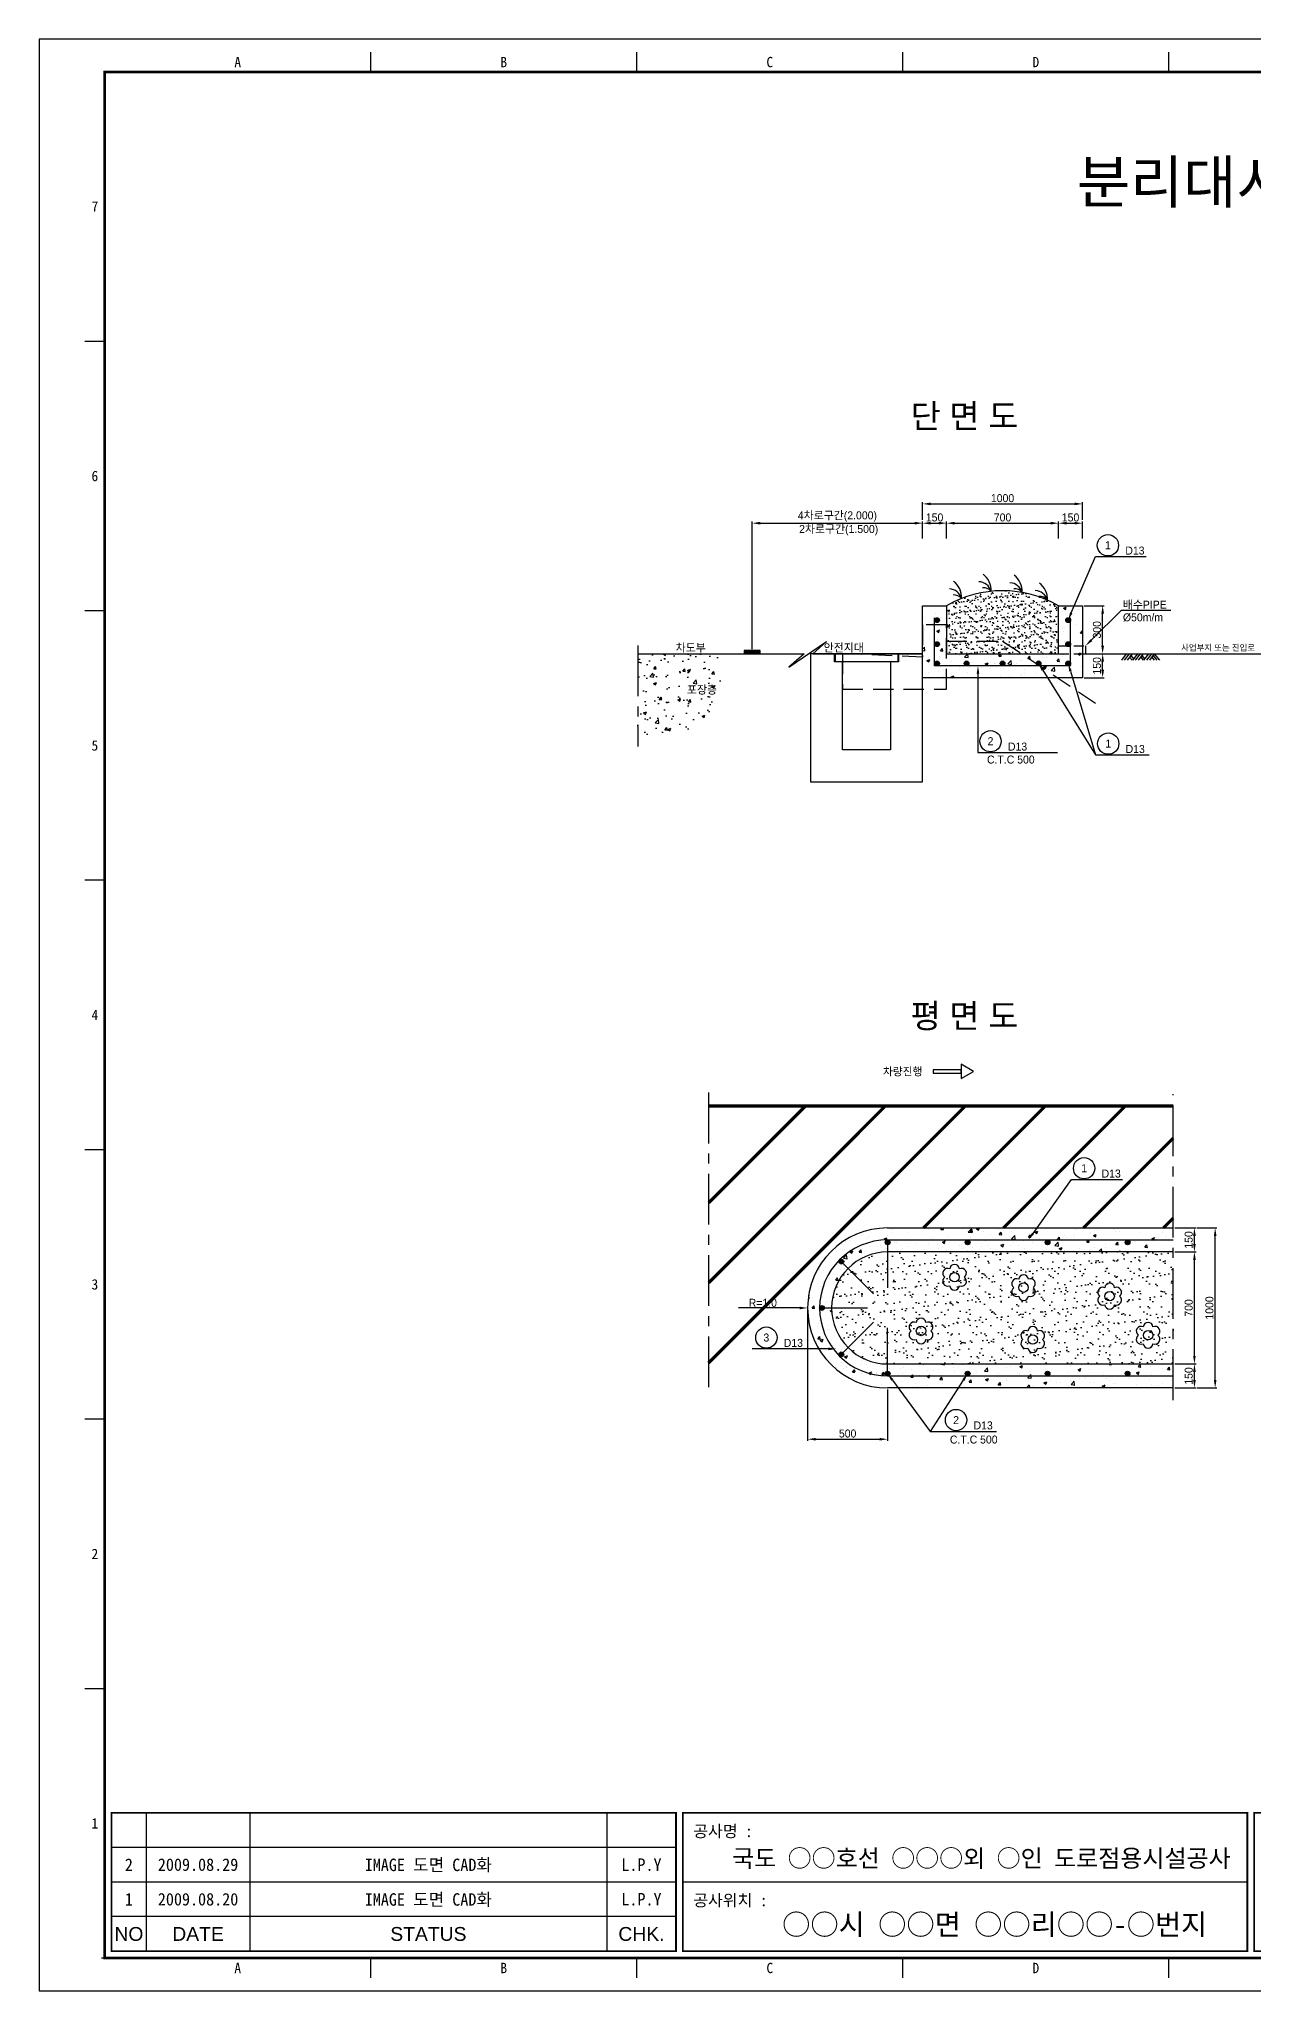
# Model space of a CAD drawing. Header units: millimetres. Extents: x 1016 to 1878, y -26 to 583.
# Drawn here: x 1016 to 1396, y -26 to 583 of the extents above; entities that cross this region are included whole.
import ezdxf
from ezdxf.enums import TextEntityAlignment as Align

# ---------------------------------------------------------------- set-up
doc = ezdxf.new("R2010")
doc.units = ezdxf.units.MM
doc.linetypes.add('CENTER', pattern=[50.8, 31.75, -6.35, 6.35, -6.35])
doc.linetypes.add('HIDDEN', pattern=[9.525, 6.35, -3.175])
for name, color, linetype in [('8', 8, 'Continuous'), ('CM-LANE-0030', 30, 'Continuous'), ('CZ-DIMT-0002', 7, 'Continuous'), ('CZ-EXST-0002', 1, 'Continuous'), ('CZ-LIN2-0003', 3, 'Continuous'), ('CZ-LINE-0001', 7, 'Continuous'), ('CZ-MACL-0006', 6, 'Continuous'), ('CZ-TEXT-BOX0', 7, 'Continuous'), ('TITLE', 7, 'Continuous')]:
    doc.layers.add(name, color=color, linetype=linetype)
doc.styles.add('견고딕', font='arial.ttf')
doc.styles.add('돋움', font='')
doc.styles.add('돋음체', font='')
doc.styles.get('돋움').set_extended_font_data('Dotum')
doc.styles.get('돋음체').set_extended_font_data('DotumChe')

msp = doc.modelspace()

# ---------------------------------------------------------------- hatches: boundary and pattern name
at = {"layer": '8'}
h = msp.add_hatch(dxfattribs=at)
h.set_pattern_fill('AR-SAND', color=256, scale=0.05, style=0)
h.set_pattern_definition([(37.5, (1172.6456, 186.3687), (-0.080002, 2.447066), [0, -1.9304, 0, -2.159, 0, -2.06375]), (7.5, (1172.6456, 186.3687), (2.247616, 3.584126), [0, -1.0414, 0, -1.7399, 0, -0.66675]), (327.5, (1171.0835, 186.3687), (3.954962, 0.007186), [0, -0.635, 0, -2.286, 0, -2.9845]), (317.5, (1171.0835, 186.3687), (3.817782, 1.114647), [0, -0.3175, 0, -1.4986, 0, -1.7145])])
h.paths.add_polyline_path([(1334.79, 391.34), (1334.79, 406.34, 0.268329), (1299.79, 406.34), (1299.79, 391.34)])
h = msp.add_hatch(dxfattribs=at)
h.set_pattern_fill('AR-CONC', color=256, scale=0.05, style=0)
h.set_pattern_definition([(50, (1108.5915, 197.999), (9.10923, -0.79695), [0.9525, -10.4775]), (355, (1108.592, 197.999), (-1.76214, 9.55283), [0.762, -8.382]), (100.451, (1109.351, 197.9325), (7.34713, 8.75583), [0.8095, -8.9045]), (46.184, (1108.592, 200.539), (13.55395, -2.1021), [1.42875, -15.71625]), (96.6356, (1109.721, 200.364), (11.8702, 12.3713), [1.21425, -13.35675]), (351.184, (1108.592, 200.539), (11.8702, 12.37126), [1.143, -12.573]), (21, (1109.8615, 199.904), (7.58074, -5.11328), [0.9525, -10.4775]), (326, (1109.862, 199.904), (3.0901, 9.2094), [0.762, -8.382]), (71.4514, (1110.493, 199.478), (10.67082, 4.09614), [0.8095, -8.9045]), (37.5, (1108.5915, 197.999), (0.15443, 4.22775), [0, -8.2804, 0, -8.509, 0, -8.41375]), (7.5, (1108.5915, 197.999), (3.34098, 5.00903), [0, -4.8514, 0, -8.0899, 0, -3.20675]), (327.5, (1105.7594, 197.999), (6.77953, -0.286437), [0, -3.175, 0, -9.906, 0, -13.1445]), (317.5, (1104.4894, 197.999), (7.40646, 1.27132), [0, -4.1275, 0, -6.5786, 0, -9.3345])])
h.paths.add_polyline_path([(1228.34, 391.34), (1203.24, 391.34), (1203.24, 366.13, 0.618653)])
h = msp.add_hatch(dxfattribs=at)
h.set_pattern_fill('AR-SAND', color=256, scale=0.1, style=0)
h.set_pattern_definition([(37.5, (1026.7865, -18.5084), (-0.160003, 4.894132), [0, -3.8608, 0, -4.318, 0, -4.1275]), (7.5, (1026.7865, -18.5084), (4.49523, 7.16825), [0, -2.0828, 0, -3.4798, 0, -1.3335]), (327.5, (1023.6623, -18.5084), (7.909924, 0.01437), [0, -1.27, 0, -4.572, 0, -5.969]), (317.5, (1023.662, -18.5084), (7.63556, 2.22929), [0, -0.635, 0, -2.9972, 0, -3.429])])
h.paths.add_polyline_path([(1370.64, 169.46), (1370.64, 204.46), (1281.36, 204.46, 1), (1281.36, 169.46)])
h.paths.add_polyline_path([(1280.61, 166.46, 1), (1282.11, 166.46, 1)], flags=17)
at = {"layer": 'CM-LANE-0030'}
msp.add_hatch(color=7, dxfattribs=at).paths.add_polyline_path([(1236.54, 391.34), (1241.54, 391.34), (1241.54, 392.34), (1236.54, 392.34)])
at = {"layer": 'CZ-LINE-0001'}
h = msp.add_hatch(color=256, dxfattribs=at)
edge = h.paths.add_edge_path()
edge.add_arc((1296.79, 401.84), 0.75, 0, 360)
h = msp.add_hatch(color=256, dxfattribs=at)
edge = h.paths.add_edge_path()
edge.add_arc((1337.79, 401.84), 0.75, 0, 360)
h = msp.add_hatch(color=256, dxfattribs=at)
edge = h.paths.add_edge_path()
edge.add_arc((1296.79, 394.34), 0.75, 0, 360)
h = msp.add_hatch(color=256, dxfattribs=at)
edge = h.paths.add_edge_path()
edge.add_arc((1337.79, 394.34), 0.75, 0, 360)
h = msp.add_hatch(color=256, dxfattribs=at)
edge = h.paths.add_edge_path()
edge.add_arc((1296.79, 388.34), 0.75, 0, 360)
h = msp.add_hatch(color=256, dxfattribs=at)
edge = h.paths.add_edge_path()
edge.add_arc((1306.04, 388.34), 0.75, 0, 360)
h = msp.add_hatch(color=256, dxfattribs=at)
edge = h.paths.add_edge_path()
edge.add_arc((1317.29, 388.34), 0.75, 0, 360)
h = msp.add_hatch(color=256, dxfattribs=at)
edge = h.paths.add_edge_path()
edge.add_arc((1328.54, 388.34), 0.75, 0, 360)
h = msp.add_hatch(color=256, dxfattribs=at)
edge = h.paths.add_edge_path()
edge.add_arc((1337.79, 388.34), 0.75, 0, 360)
h = msp.add_hatch(color=256, dxfattribs=at)
edge = h.paths.add_edge_path()
edge.add_arc((1281.36, 207.46), 0.75, 0, 360)
h = msp.add_hatch(color=256, dxfattribs=at)
edge = h.paths.add_edge_path()
edge.add_arc((1306.36, 207.46), 0.75, 0, 360)
h = msp.add_hatch(color=256, dxfattribs=at)
edge = h.paths.add_edge_path()
edge.add_arc((1331.36, 207.46), 0.75, 0, 360)
h = msp.add_hatch(color=256, dxfattribs=at)
edge = h.paths.add_edge_path()
edge.add_arc((1356.36, 207.46), 0.75, 0, 360)
h = msp.add_hatch(color=256, dxfattribs=at)
edge = h.paths.add_edge_path()
edge.add_arc((1266.87, 201.45), 0.75, 0, 360)
h = msp.add_hatch(color=256, dxfattribs=at)
edge = h.paths.add_edge_path()
edge.add_arc((1260.86, 186.96), 0.75, 0, 360)
h = msp.add_hatch(color=256, dxfattribs=at)
edge = h.paths.add_edge_path()
edge.add_arc((1266.87, 172.46), 0.75, 0, 360)
h = msp.add_hatch(color=256, dxfattribs=at)
edge = h.paths.add_edge_path()
edge.add_arc((1281.36, 166.46), 0.75, 0, 360)
h = msp.add_hatch(color=256, dxfattribs=at)
edge = h.paths.add_edge_path()
edge.add_arc((1306.36, 166.46), 0.75, 0, 360)
h = msp.add_hatch(color=256, dxfattribs=at)
edge = h.paths.add_edge_path()
edge.add_arc((1331.36, 166.46), 0.75, 0, 360)
h = msp.add_hatch(color=256, dxfattribs=at)
edge = h.paths.add_edge_path()
edge.add_arc((1356.36, 166.46), 0.75, 0, 360)

# ---------------------------------------------------------------- linework, layer by layer
at = {"layer": '8'}
for centre in [(1302.3, 196.55), (1323.86, 193.31), (1350.76, 190.64), (1291.8, 179.77), (1326.72, 177.1), (1362.77, 178.43)]:
    msp.add_circle(centre, 1.47, dxfattribs=at)
for centre, start, end in [((1300.14, 197.79), 66.41571, 233.58429), ((1300.14, 195.31), 126.41571, 293.58429), ((1302.3, 199.03), 6.41571, 173.58429), ((1304.45, 197.79), 306.41571, 113.58429), ((1304.45, 195.31), 246.41571, 53.58429), ((1321.7, 194.55), 66.41571, 233.58429), ((1323.86, 195.79), 6.41571, 173.58429), ((1326.01, 194.55), 306.41571, 113.58429), ((1302.3, 194.06), 186.41571, 353.58429), ((1321.7, 192.06), 126.41571, 293.58429), ((1323.86, 190.82), 186.41571, 353.58429), ((1326.01, 192.06), 246.41571, 53.58429), ((1348.6, 191.88), 66.41571, 233.58429), ((1348.6, 189.4), 126.41571, 293.58429), ((1350.76, 193.12), 6.41571, 173.58429), ((1352.91, 191.88), 306.41571, 113.58429), ((1352.91, 189.4), 246.41571, 53.58429), ((1291.8, 182.25), 6.41571, 173.58429), ((1350.76, 188.15), 186.41571, 353.58429), ((1289.65, 181.01), 66.41571, 233.58429), ((1289.65, 178.53), 126.41571, 293.58429), ((1291.8, 177.28), 186.41571, 353.58429), ((1293.96, 181.01), 306.41571, 113.58429), ((1293.96, 178.53), 246.41571, 53.58429), ((1324.56, 178.34), 66.41571, 233.58429), ((1324.56, 175.86), 126.41571, 293.58429), ((1326.72, 179.58), 6.41571, 173.58429), ((1328.87, 178.34), 306.41571, 113.58429), ((1328.87, 175.86), 246.41571, 53.58429), ((1360.62, 179.68), 66.41571, 233.58429), ((1360.62, 177.19), 126.41571, 293.58429), ((1362.77, 180.92), 6.41571, 173.58429), ((1364.93, 179.68), 306.41571, 113.58429), ((1364.93, 177.19), 246.41571, 53.58429), ((1326.72, 174.61), 186.41571, 353.58429), ((1362.77, 175.95), 186.41571, 353.58429)]:
    msp.add_arc(centre, 1.54, start, end, dxfattribs=at)
at = {"layer": 'CM-LANE-0030', "color": 7}
msp.add_lwpolyline([(1236.54, 391.34), (1241.54, 391.34), (1241.54, 392.34), (1236.54, 392.34)], close=True, dxfattribs=at)
at = {"layer": 'CM-LANE-0030', "const_width": 1}
for points in [[(1225.39, 250.09), (1370.64, 250.09)], [(1225.39, 169.79), (1305.69, 250.09)], [(1225.39, 194.79), (1280.69, 250.09)], [(1225.39, 219.79), (1255.69, 250.09)], [(1292.56, 211.96), (1330.69, 250.09)], [(1317.56, 211.96), (1355.69, 250.09)], [(1342.56, 211.96), (1370.64, 240.04)], [(1367.56, 211.96), (1370.64, 215.04)]]:
    msp.add_lwpolyline(points, dxfattribs=at)
at = {"layer": 'CZ-EXST-0002', "color": 7, "linetype": 'HIDDEN', "ltscale": 0.5}
for p, q in [((1334.79, 393.84), (1343.24, 393.84)), ((1334.79, 391.34), (1343.24, 391.34)), ((1343.24, 393.84), (1343.24, 391.34))]:
    msp.add_line(p, q, dxfattribs=at)
at = {"layer": 'CZ-EXST-0002'}
msp.add_lwpolyline([(1292.29, 391.34), (1284.79, 391.34), (1284.79, 388.84), (1282.29, 388.84), (1282.29, 361.34), (1267.29, 361.34), (1267.29, 388.84), (1264.79, 388.84), (1264.79, 391.34), (1257.29, 391.34), (1257.29, 351.34), (1292.29, 351.34), (1292.29, 391.34), (1292.29, 391.29)], dxfattribs=at)
msp.add_lwpolyline([(1264.91, 388.97), (1284.66, 388.97), (1284.66, 391.34), (1264.91, 391.34)], close=True, dxfattribs=at)
at = {"layer": 'CZ-LIN2-0003'}
for p, q in [((1267.29, 391.34), (1292.29, 391.34)), ((1281.36, 211.96), (1370.64, 211.96)), ((1370.64, 204.46), (1281.36, 204.46)), ((1281.36, 169.46), (1370.64, 169.46)), ((1370.64, 161.96), (1281.36, 161.96))]:
    msp.add_line(p, q, dxfattribs=at)
msp.add_lwpolyline([(1292.29, 383.84), (1292.29, 406.34), (1299.79, 406.34), (1299.79, 391.34), (1334.79, 391.34), (1334.79, 406.34), (1342.29, 406.34), (1342.29, 383.84)], close=True, dxfattribs=at)
for centre, radius, start, end in [((1317.29, 376.08), 34.96, 59.95935, 120.04065), ((1281.36, 186.96), 25, 90, 270), ((1281.36, 186.96), 17.5, 90, 270)]:
    msp.add_arc(centre, radius, start, end, dxfattribs=at)
at = {"layer": 'CZ-LINE-0001'}
for p, q in [((1292.29, 433.15), (1292.29, 438.68)), ((1294.79, 438.18), (1339.79, 438.18)), ((1342.29, 433.15), (1342.29, 438.68)), ((1239.04, 392.84), (1239.04, 432.65)), ((1241.54, 432.15), (1289.79, 432.15)), ((1292.29, 427.36), (1292.29, 432.65)), ((1292.29, 427.36), (1292.29, 432.65)), ((1294.79, 432.15), (1297.29, 432.15)), ((1299.79, 427.36), (1299.79, 432.65)), ((1299.79, 427.36), (1299.79, 432.65)), ((1302.29, 432.15), (1332.29, 432.15)), ((1334.79, 427.36), (1334.79, 432.65)), ((1334.79, 427.36), (1334.79, 432.65)), ((1337.29, 432.15), (1339.79, 432.15)), ((1342.29, 427.36), (1342.29, 432.65)), ((1292.64, 402.54), (1292.64, 402.54)), ((1296.11, 401.78), (1296.72, 402.5)), ((1296.25, 404), (1296.25, 404)), ((1296.87, 401.71), (1296.72, 402.5)), ((1297.97, 402.64), (1297.97, 402.64)), ((1336.12, 404.68), (1336.12, 404.68)), ((1336.31, 405.62), (1337.2, 405.96)), ((1336.31, 405.62), (1336.94, 405.19)), ((1336.88, 403.73), (1336.88, 403.73)), ((1336.94, 405.19), (1337.2, 405.96)), ((1338.97, 403.89), (1338.97, 403.89)), ((1340.93, 405.32), (1340.93, 405.32)), ((1342.79, 406.34), (1349.08, 406.34)), ((1348.58, 393.84), (1348.58, 403.84)), ((1292.9, 398.99), (1292.9, 398.99)), ((1295.31, 400.84), (1295.31, 400.84)), ((1296.11, 401.78), (1296.87, 401.71)), ((1296.71, 398.44), (1297.6, 398.78)), ((1296.71, 398.44), (1297.35, 398.02)), ((1297.35, 398.02), (1297.6, 398.78)), ((1297.82, 398.41), (1297.82, 398.41)), ((1298.89, 400.33), (1298.89, 400.33)), ((1299.41, 402.26), (1299.41, 402.26)), ((1335.99, 399.12), (1335.99, 399.12)), ((1336.41, 398.18), (1336.41, 398.18)), ((1336.73, 399.5), (1336.73, 399.5)), ((1337.59, 400.31), (1337.59, 400.31)), ((1340.09, 400.54), (1340.09, 400.54)), ((1341.66, 397.79), (1342.27, 398.52)), ((1341.66, 397.79), (1342.29, 397.74)), ((1342.29, 398.42), (1342.27, 398.52)), ((1203.24, 391.34), (1255.25, 391.34)), ((1250.47, 387.13), (1262.21, 395.18)), ((1255.25, 391.34), (1250.47, 387.13)), ((1262.21, 395.18), (1258.03, 391.34)), ((1258.03, 391.34), (1267.29, 391.34)), ((1292.29, 392.87), (1292.84, 393.45)), ((1292.29, 392.35), (1292.98, 392.24)), ((1292.98, 392.24), (1292.84, 393.45)), ((1294.53, 396.27), (1294.53, 396.27)), ((1296.89, 395.8), (1296.89, 395.8)), ((1297.42, 390.45), (1297.42, 390.45)), ((1297.58, 395.04), (1297.58, 395.04)), ((1297.66, 394.18), (1297.66, 394.18)), ((1297.87, 392.22), (1298.48, 392.95)), ((1297.87, 392.22), (1298.63, 392.16)), ((1298.63, 392.15), (1298.49, 392.95)), ((1299.38, 391.82), (1299.38, 391.82)), ((1302.23, 391.08), (1302.23, 391.08)), ((1303.92, 390.77), (1303.92, 390.77)), ((1305.4, 390.31), (1306.39, 391.34)), ((1305.4, 390.31), (1306.53, 390.14)), ((1306.53, 390.14), (1306.39, 391.34)), ((1316.09, 390.63), (1316.69, 391.34)), ((1316.09, 390.63), (1316.85, 390.56)), ((1316.85, 390.56), (1316.71, 391.34)), ((1325.33, 389.98), (1325.81, 390.56)), ((1325.96, 389.76), (1325.81, 390.56)), ((1335.89, 390.6), (1335.89, 390.6)), ((1336.42, 391.04), (1336.42, 391.04)), ((1336.57, 395.27), (1336.57, 395.27)), ((1337.57, 394.08), (1337.57, 394.08)), ((1338.93, 391.35), (1338.93, 391.35)), ((1340.8, 391.3), (1341.69, 391.64)), ((1340.8, 391.29), (1341.43, 390.87)), ((1341.43, 390.87), (1341.69, 391.64)), ((1342.11, 391.76), (1342.11, 391.76)), ((1342.27, 396.35), (1342.27, 396.35)), ((1342.29, 391.34), (1403.84, 391.34)), ((1342.79, 391.34), (1349.08, 391.34)), ((1342.79, 391.34), (1349.08, 391.34)), ((1355.97, 391.34), (1354.42, 389.31)), ((1356.88, 391.34), (1355.32, 389.31)), ((1357.79, 391.34), (1356.23, 389.31)), ((1357, 390.31), (1357.79, 389.31)), ((1357.39, 390.83), (1358.23, 389.77)), ((1359.44, 391.34), (1357.89, 389.31)), ((1360.35, 391.34), (1358.79, 389.31)), ((1361.26, 391.34), (1359.7, 389.31)), ((1360.47, 390.31), (1361.26, 389.31)), ((1360.86, 390.83), (1361.7, 389.77)), ((1362.91, 391.34), (1361.35, 389.31)), ((1363.82, 391.34), (1362.26, 389.31)), ((1364.73, 391.34), (1363.17, 389.31)), ((1363.94, 390.31), (1364.73, 389.31)), ((1364.33, 390.83), (1365.54, 389.31)), ((1364.73, 391.34), (1366.34, 389.31)), ((1293.62, 389.23), (1294.51, 389.57)), ((1293.62, 389.23), (1294.26, 388.81)), ((1294.08, 385.44), (1294.08, 385.44)), ((1294.24, 390.03), (1294.24, 390.03)), ((1294.26, 388.81), (1294.51, 389.57)), ((1294.41, 389.31), (1294.41, 389.31)), ((1297.09, 387.61), (1297.09, 387.61)), ((1297.35, 385.73), (1297.35, 385.73)), ((1297.51, 389.95), (1297.51, 389.95)), ((1298.86, 384.24), (1298.86, 384.24)), ((1298.89, 386.07), (1298.89, 386.07)), ((1301.19, 389.03), (1301.19, 389.03)), ((1301.2, 384.12), (1302.09, 384.46)), ((1301.89, 383.84), (1302.09, 384.46)), ((1303.77, 386.54), (1303.77, 386.54)), ((1303.87, 387.32), (1303.87, 387.32)), ((1306.26, 385.52), (1306.26, 385.52)), ((1306.91, 387.13), (1306.91, 387.13)), ((1307.97, 388.74), (1307.97, 388.74)), ((1310.09, 387.55), (1310.09, 387.55)), ((1310.37, 387.49), (1310.37, 387.49)), ((1310.65, 387.03), (1310.65, 387.03)), ((1311.87, 388.22), (1312.76, 388.56)), ((1311.88, 388.22), (1312.51, 387.79)), ((1312.51, 387.79), (1312.76, 388.56)), ((1313.67, 386.79), (1313.67, 386.79)), ((1314.75, 388.45), (1314.75, 388.45)), ((1314.9, 388.18), (1314.9, 388.18)), ((1316.89, 388.38), (1316.89, 388.38)), ((1317.43, 386.75), (1317.43, 386.75)), ((1318.95, 388.21), (1319.94, 389.24)), ((1318.95, 388.21), (1320.08, 388.03)), ((1319.58, 384.23), (1319.58, 384.23)), ((1320.08, 388.04), (1319.94, 389.24)), ((1321.08, 388.06), (1321.08, 388.06)), ((1321.53, 388.17), (1321.53, 388.17)), ((1322.76, 384.65), (1322.76, 384.65)), ((1322.92, 389.24), (1322.92, 389.24)), ((1323.15, 384.97), (1323.15, 384.97)), ((1323.3, 389.2), (1323.3, 389.2)), ((1324.12, 385.27), (1324.12, 385.27)), ((1324.21, 386.46), (1324.21, 386.46)), ((1325.2, 389.83), (1325.33, 389.98)), ((1325.2, 389.83), (1325.61, 389.8)), ((1325.61, 389.8), (1325.96, 389.76)), ((1326.1, 389.66), (1326.1, 389.66)), ((1327.57, 385.28), (1327.57, 385.28)), ((1328.31, 387.88), (1328.31, 387.88)), ((1328.48, 389.33), (1328.48, 389.33)), ((1329.74, 385.92), (1329.74, 385.92)), ((1329.9, 390.15), (1329.9, 390.15)), ((1330.13, 387.2), (1331.02, 387.54)), ((1330.13, 387.2), (1330.76, 386.77)), ((1330.76, 386.77), (1331.02, 387.54)), ((1330.91, 390.29), (1330.91, 390.29)), ((1330.99, 386.17), (1330.99, 386.17)), ((1331.53, 386.54), (1331.53, 386.54)), ((1332.51, 386.11), (1333.5, 387.14)), ((1332.51, 386.11), (1333.64, 385.93)), ((1333.64, 385.93), (1333.5, 387.14)), ((1334.31, 389.03), (1334.92, 389.76)), ((1334.31, 389.03), (1335.07, 388.97)), ((1335.07, 388.97), (1334.92, 389.76)), ((1335.09, 387.59), (1335.09, 387.59)), ((1335.59, 386.34), (1335.59, 386.34)), ((1336.26, 386.82), (1336.26, 386.82)), ((1337.77, 385.89), (1337.77, 385.89)), ((1338.77, 386.75), (1338.77, 386.75)), ((1338.93, 387.81), (1338.93, 387.81)), ((1341.87, 387.31), (1341.87, 387.31)), ((1348.58, 386.34), (1348.58, 388.84)), ((1301.2, 384.12), (1301.61, 383.84)), ((1316.71, 384), (1316.71, 384)), ((1316.73, 384.16), (1316.73, 384.16)), ((1342.79, 383.84), (1349.08, 383.84)), ((1308.21, 260.87), (1304.3, 263.13)), ((1304.3, 263.13), (1304.3, 258.61)), ((1304.3, 261.41), (1295.57, 261.41)), ((1295.57, 261.41), (1295.57, 260.33)), ((1295.57, 260.33), (1304.3, 260.33)), ((1304.3, 260.33), (1304.3, 261.41)), ((1304.3, 258.61), (1308.21, 260.87)), ((1268.03, 207.92), (1268.03, 207.92)), ((1268.27, 207.88), (1268.27, 207.88)), ((1269.88, 207.92), (1269.88, 207.92)), ((1274.69, 208.69), (1274.69, 208.69)), ((1275.44, 209.19), (1275.44, 209.19)), ((1276.66, 207.63), (1276.66, 207.63)), ((1279.34, 211.22), (1279.34, 211.22)), ((1280.24, 208.57), (1281.13, 208.92)), ((1280.24, 208.57), (1280.88, 208.15)), ((1280.88, 208.15), (1281.13, 208.92)), ((1281.28, 209.65), (1281.28, 209.65)), ((1282.52, 211.63), (1282.52, 211.63)), ((1282.85, 210.47), (1282.85, 210.47)), ((1287.8, 210.54), (1287.8, 210.54)), ((1290.25, 211.74), (1290.25, 211.74)), ((1292.01, 208.31), (1292.01, 208.31)), ((1294.22, 211.35), (1294.22, 211.35)), ((1295.19, 208.73), (1295.19, 208.73)), ((1298.03, 211.52), (1298.39, 211.96)), ((1298.03, 211.52), (1298.79, 211.46)), ((1298.49, 207.56), (1299.38, 207.9)), ((1298.5, 207.56), (1299.13, 207.13)), ((1298.79, 211.46), (1298.7, 211.96)), ((1299.13, 207.13), (1299.38, 207.9)), ((1300, 209.37), (1300, 209.37)), ((1300.66, 208.08), (1300.66, 208.08)), ((1306.54, 210.68), (1307.53, 211.71)), ((1306.54, 210.68), (1307.67, 210.5)), ((1307.14, 210.73), (1307.75, 211.46)), ((1307.14, 210.73), (1307.9, 210.66)), ((1307.18, 208.97), (1307.18, 208.97)), ((1307.67, 210.5), (1307.53, 211.71)), ((1307.9, 210.66), (1307.75, 211.46)), ((1308.02, 210.42), (1308.02, 210.42)), ((1309.17, 211.65), (1309.96, 211.96)), ((1309.17, 211.65), (1309.8, 211.23)), ((1309.8, 211.23), (1310.04, 211.96)), ((1311.2, 210.84), (1311.2, 210.84)), ((1311.95, 207.97), (1311.95, 207.97)), ((1313.59, 209.79), (1313.59, 209.79)), ((1316.01, 211.47), (1316.01, 211.47)), ((1316.25, 209.93), (1316.86, 210.66)), ((1316.25, 209.93), (1317.01, 209.86)), ((1317.01, 209.86), (1316.86, 210.66)), ((1319.35, 209.25), (1319.35, 209.25)), ((1320.09, 208.58), (1321.08, 209.61)), ((1320.09, 208.57), (1321.22, 208.4)), ((1320.19, 210.74), (1320.19, 210.74)), ((1320.69, 207.52), (1320.69, 207.52)), ((1321.22, 208.4), (1321.08, 209.61)), ((1323.87, 207.94), (1323.87, 207.94)), ((1325.36, 209.13), (1325.97, 209.86)), ((1325.36, 209.13), (1326.12, 209.07)), ((1326.12, 209.07), (1325.97, 209.86)), ((1326.56, 207.4), (1326.56, 207.4)), ((1326.71, 211.63), (1326.71, 211.63)), ((1326.76, 210.52), (1326.76, 210.52)), ((1327.42, 210.64), (1328.31, 210.98)), ((1327.42, 210.64), (1328.05, 210.21)), ((1328.05, 210.21), (1328.31, 210.98)), ((1328.68, 208.57), (1328.68, 208.57)), ((1329.8, 207.73), (1329.8, 207.73)), ((1332.97, 208.22), (1332.97, 208.22)), ((1333.37, 211.83), (1333.37, 211.83)), ((1333.64, 206.47), (1334.63, 207.5)), ((1334.17, 211.79), (1334.17, 211.79)), ((1334.47, 208.34), (1335.08, 209.07)), ((1334.47, 208.34), (1335.23, 208.27)), ((1334.77, 206.3), (1334.63, 207.5)), ((1335.23, 208.27), (1335.08, 209.06)), ((1336.7, 209.63), (1336.7, 209.63)), ((1337.21, 209), (1337.21, 209)), ((1339.57, 209.17), (1339.57, 209.17)), ((1339.88, 210.05), (1339.88, 210.05)), ((1340.15, 211.54), (1340.15, 211.54)), ((1343.58, 207.54), (1344.19, 208.27)), ((1343.58, 207.54), (1344.34, 207.47)), ((1344.34, 207.47), (1344.19, 208.27)), ((1344.62, 210.27), (1344.62, 210.27)), ((1344.69, 210.68), (1344.69, 210.68)), ((1345.67, 209.62), (1346.56, 209.96)), ((1345.67, 209.62), (1346.3, 209.19)), ((1346.09, 210.06), (1346.09, 210.06)), ((1346.3, 209.19), (1346.56, 209.96)), ((1346.93, 211.26), (1346.93, 211.26)), ((1352.02, 211.54), (1352.02, 211.54)), ((1352.5, 210.88), (1352.5, 210.88)), ((1352.69, 206.74), (1353.3, 207.47)), ((1352.71, 211.74), (1352.71, 211.74)), ((1353.45, 206.67), (1353.3, 207.47)), ((1353.71, 210.97), (1353.71, 210.97)), ((1357.35, 207.78), (1357.35, 207.78)), ((1358.95, 207.6), (1358.95, 207.6)), ((1359.1, 211.83), (1359.1, 211.83)), ((1360.49, 210.68), (1360.49, 210.68)), ((1363.92, 208.6), (1364.81, 208.94)), ((1363.92, 208.6), (1364.55, 208.18)), ((1364.28, 208.37), (1364.28, 208.37)), ((1364.55, 208.18), (1364.81, 208.94)), ((1365.38, 208.83), (1365.38, 208.83)), ((1365.47, 208.5), (1365.47, 208.5)), ((1367.27, 210.4), (1367.27, 210.4)), ((1368.55, 209.25), (1368.55, 209.25)), ((1371.14, 211.96), (1377.76, 211.96)), ((1377.26, 206.96), (1377.26, 209.46)), ((1378.14, 211.96), (1384.24, 211.96)), ((1383.74, 164.46), (1383.74, 209.46)), ((1265.78, 206.5), (1265.78, 206.5)), ((1267.35, 201.46), (1267.35, 201.46)), ((1267.56, 202.51), (1268.55, 203.54)), ((1267.56, 202.51), (1268.69, 202.33)), ((1267.98, 205.15), (1267.98, 205.15)), ((1268.12, 203.65), (1268.12, 203.65)), ((1268.69, 202.34), (1268.55, 203.54)), ((1269.57, 204.48), (1270.46, 204.82)), ((1269.57, 204.48), (1270.2, 204.05)), ((1270.2, 204.05), (1270.46, 204.82)), ((1272.47, 204.36), (1273.08, 205.09)), ((1272.47, 204.36), (1273.22, 204.3)), ((1272.56, 206.21), (1272.56, 206.21)), ((1273.23, 204.29), (1273.08, 205.09)), ((1274.53, 204.47), (1274.53, 204.47)), ((1276, 206.21), (1276, 206.21)), ((1279.18, 206.63), (1279.18, 206.63)), ((1279.34, 205.92), (1279.34, 205.92)), ((1281.13, 205.42), (1281.13, 205.42)), ((1283.44, 207.34), (1283.44, 207.34)), ((1283.99, 207.26), (1283.99, 207.26)), ((1286.12, 205.64), (1286.12, 205.64)), ((1287.65, 206.31), (1287.65, 206.31)), ((1290.22, 207.06), (1290.22, 207.06)), ((1292.9, 205.35), (1292.9, 205.35)), ((1294.06, 207.13), (1294.06, 207.13)), ((1297, 206.77), (1297, 206.77)), ((1297.14, 205.43), (1297.14, 205.43)), ((1299.68, 205.07), (1299.68, 205.07)), ((1303.78, 206.48), (1303.78, 206.48)), ((1304.54, 206.7), (1304.54, 206.7)), ((1304.68, 205.41), (1304.68, 205.41)), ((1306.45, 204.78), (1306.45, 204.78)), ((1307.03, 204.74), (1307.03, 204.74)), ((1307.86, 205.83), (1307.86, 205.83)), ((1310.56, 206.2), (1310.56, 206.2)), ((1312.67, 206.46), (1312.67, 206.46)), ((1313.23, 204.49), (1313.23, 204.49)), ((1313.44, 205.56), (1313.44, 205.56)), ((1314.99, 205.19), (1314.99, 205.19)), ((1316.75, 206.54), (1317.64, 206.88)), ((1316.75, 206.54), (1317.38, 206.11)), ((1317.34, 205.91), (1317.34, 205.91)), ((1317.38, 206.11), (1317.64, 206.88)), ((1320.04, 206.51), (1320.04, 206.51)), ((1322.4, 206.46), (1322.4, 206.46)), ((1324.12, 205.63), (1324.12, 205.63)), ((1330.89, 205.34), (1330.89, 205.34)), ((1333.36, 204.62), (1333.36, 204.62)), ((1333.64, 206.47), (1334.77, 206.3)), ((1335, 205.52), (1335.89, 205.86)), ((1335, 205.52), (1335.63, 205.1)), ((1335.63, 205.1), (1335.89, 205.86)), ((1336.53, 205.04), (1336.53, 205.04)), ((1337.67, 205.05), (1337.67, 205.05)), ((1339.41, 204.94), (1339.41, 204.94)), ((1341.34, 205.67), (1341.34, 205.67)), ((1342.06, 204.56), (1342.06, 204.56)), ((1344.45, 204.77), (1344.45, 204.77)), ((1345.93, 205.84), (1345.93, 205.84)), ((1347.28, 204.46), (1348.19, 205.4)), ((1348.3, 204.46), (1348.19, 205.4)), ((1349.37, 206.73), (1349.37, 206.73)), ((1349.47, 205.83), (1349.47, 205.83)), ((1351.23, 204.48), (1351.23, 204.48)), ((1352.35, 206.65), (1352.35, 206.65)), ((1352.54, 207.15), (1352.54, 207.15)), ((1352.69, 206.74), (1353.45, 206.68)), ((1353.25, 204.51), (1354.14, 204.85)), ((1353.25, 204.51), (1353.32, 204.46)), ((1354.01, 204.46), (1354.14, 204.85)), ((1356.87, 207.1), (1356.87, 207.1)), ((1361.8, 205.95), (1362.41, 206.68)), ((1361.8, 205.95), (1362.55, 205.88)), ((1362.56, 205.88), (1362.41, 206.67)), ((1370.02, 204.88), (1370.02, 204.88)), ((1371.14, 204.46), (1377.76, 204.46)), ((1371.14, 204.46), (1377.76, 204.46)), ((1377.26, 171.96), (1377.26, 201.96)), ((1258.1, 195.26), (1258.1, 195.26)), ((1259.83, 199.51), (1259.83, 199.51)), ((1260.1, 199.07), (1260.1, 199.07)), ((1261.44, 198.53), (1261.44, 198.53)), ((1263.15, 196.29), (1263.15, 196.29)), ((1264.64, 200.14), (1264.64, 200.14)), ((1265.12, 195.61), (1265.73, 196.34)), ((1265.12, 195.61), (1265.88, 195.54)), ((1265.88, 195.54), (1265.73, 196.34)), ((1267.51, 200.35), (1267.51, 200.35)), ((1267.96, 199.43), (1267.96, 199.43)), ((1256.55, 190), (1256.82, 189.96)), ((1256.82, 189.96), (1256.7, 191.01)), ((1257.95, 190.12), (1257.95, 190.12)), ((1260.59, 190.57), (1260.59, 190.57)), ((1260.78, 193.55), (1260.78, 193.55)), ((1261.13, 190.08), (1261.13, 190.08)), ((1261.29, 194.3), (1261.29, 194.3)), ((1261.3, 195.13), (1261.3, 195.13)), ((1264.88, 194.97), (1264.88, 194.97)), ((1256.36, 186.46), (1256.36, 145.45)), ((1257.77, 186.85), (1258.38, 187.58)), ((1257.77, 186.85), (1258.53, 186.78)), ((1258.53, 186.78), (1258.38, 187.58)), ((1260.07, 182.99), (1260.07, 182.99)), ((1260.98, 185.85), (1260.98, 185.85)), ((1262.35, 188.52), (1262.35, 188.52)), ((1262.63, 186.17), (1262.63, 186.17)), ((1263.39, 186.06), (1263.88, 186.25)), ((1263.39, 186.06), (1263.91, 185.71)), ((1259.29, 181.16), (1259.29, 181.16)), ((1259.53, 177.3), (1260.15, 178.03)), ((1259.53, 177.3), (1260.29, 177.23)), ((1259.88, 182.03), (1259.88, 182.03)), ((1260.29, 177.23), (1260.15, 178.03)), ((1260.3, 176.85), (1261.19, 177.19)), ((1260.67, 177.39), (1260.67, 177.39)), ((1260.82, 181.62), (1260.82, 181.62)), ((1260.93, 176.42), (1261.19, 177.19)), ((1262.47, 181.58), (1262.47, 181.58)), ((1262.56, 180.32), (1262.56, 180.32)), ((1263.11, 180.2), (1263.11, 180.2)), ((1263.94, 177.2), (1263.94, 177.2)), ((1259.13, 176.57), (1259.13, 176.57)), ((1260.3, 176.85), (1260.93, 176.42)), ((1260.51, 173.17), (1260.51, 173.17)), ((1260.55, 174.49), (1260.55, 174.49)), ((1264.13, 175.28), (1264.13, 175.28)), ((1267.04, 174.06), (1267.04, 174.06)), ((1267.88, 171.74), (1268.77, 172.08)), ((1267.88, 171.74), (1268.52, 171.31)), ((1268.52, 171.31), (1268.77, 172.08)), ((1268.62, 173.25), (1268.62, 173.25)), ((1265.28, 168.24), (1265.28, 168.24)), ((1266.88, 169.83), (1266.88, 169.83)), ((1267.43, 168.18), (1267.43, 168.18)), ((1268.44, 168.51), (1268.44, 168.51)), ((1268.46, 168.66), (1268.46, 168.66)), ((1270.4, 166.95), (1271.02, 167.68)), ((1270.4, 166.95), (1271.16, 166.88)), ((1270.48, 165.39), (1270.48, 165.39)), ((1271.17, 166.88), (1271.02, 167.68)), ((1271.12, 166.8), (1271.12, 166.8)), ((1273.14, 166.42), (1273.14, 166.42)), ((1273.27, 169.29), (1273.27, 169.29)), ((1273.3, 170.64), (1273.3, 170.64)), ((1274.84, 169.45), (1274.84, 169.45)), ((1275.22, 168.22), (1275.22, 168.22)), ((1275.46, 166.62), (1276.35, 166.96)), ((1275.46, 166.62), (1276.1, 166.2)), ((1276.1, 166.2), (1276.35, 166.96)), ((1277.88, 166.67), (1277.88, 166.67)), ((1277.9, 166.52), (1277.9, 166.52)), ((1277.95, 165.34), (1277.95, 165.34)), ((1279.51, 166.15), (1280.13, 166.88)), ((1279.51, 166.15), (1280.27, 166.08)), ((1279.74, 167.37), (1279.74, 167.37)), ((1280.27, 166.08), (1280.13, 166.88)), ((1281.13, 165.76), (1281.13, 165.76)), ((1282, 167.94), (1282, 167.94)), ((1284.68, 166.23), (1284.68, 166.23)), ((1285.29, 167.94), (1285.29, 167.94)), ((1285.94, 166.39), (1285.94, 166.39)), ((1286.26, 168.26), (1286.26, 168.26)), ((1288.62, 165.35), (1289.24, 166.08)), ((1288.62, 165.35), (1289.38, 165.29)), ((1288.78, 167.65), (1288.78, 167.65)), ((1289.38, 165.29), (1289.24, 166.08)), ((1291.46, 165.94), (1291.46, 165.94)), ((1292.52, 164.85), (1292.52, 164.85)), ((1292.67, 169.08), (1292.67, 169.08)), ((1292.7, 169.21), (1292.7, 169.21)), ((1293.72, 165.61), (1294.6, 165.95)), ((1293.72, 165.61), (1294.35, 165.18)), ((1293.96, 167.45), (1293.96, 167.45)), ((1294.35, 165.18), (1294.6, 165.95)), ((1295.56, 167.36), (1295.56, 167.36)), ((1297.14, 167.87), (1297.14, 167.87)), ((1297.55, 164.76), (1297.55, 164.76)), ((1297.73, 164.56), (1298.34, 165.29)), ((1298.03, 169.36), (1298.13, 169.46)), ((1298.03, 169.36), (1299.16, 169.18)), ((1298.23, 165.66), (1298.23, 165.66)), ((1298.49, 164.49), (1298.35, 165.29)), ((1299.11, 165.8), (1299.11, 165.8)), ((1299.16, 169.18), (1299.13, 169.46)), ((1301.95, 168.5), (1301.95, 168.5)), ((1302.34, 167.08), (1302.34, 167.08)), ((1304.75, 169.46), (1305.02, 169.28)), ((1304.95, 166.03), (1304.95, 166.03)), ((1305.01, 165.37), (1305.01, 165.37)), ((1305.02, 169.28), (1305.08, 169.46)), ((1305.64, 166.7), (1305.64, 166.7)), ((1309.12, 166.79), (1309.12, 166.79)), ((1309.81, 164.97), (1309.81, 164.97)), ((1311.59, 167.26), (1312.58, 168.29)), ((1311.59, 167.26), (1312.72, 167.08)), ((1311.79, 165.08), (1311.79, 165.08)), ((1311.97, 164.59), (1312.86, 164.93)), ((1312.05, 167.51), (1312.05, 167.51)), ((1312.36, 167.31), (1312.36, 167.31)), ((1312.72, 167.08), (1312.58, 168.29)), ((1312.6, 164.16), (1312.86, 164.93)), ((1314.62, 165.6), (1314.62, 165.6)), ((1315.9, 166.5), (1315.9, 166.5)), ((1318.57, 164.8), (1318.57, 164.8)), ((1318.65, 168.46), (1318.65, 168.46)), ((1319.77, 168.58), (1319.77, 168.58)), ((1322.64, 168.69), (1323.53, 169.03)), ((1322.64, 168.68), (1323.27, 168.26)), ((1322.64, 166.65), (1322.64, 166.65)), ((1322.68, 166.22), (1322.68, 166.22)), ((1323.27, 168.26), (1323.53, 169.03)), ((1325.01, 165.13), (1325.01, 165.13)), ((1325.14, 165.16), (1326.13, 166.19)), ((1325.14, 165.15), (1326.27, 164.98)), ((1325.17, 169.35), (1325.17, 169.35)), ((1325.82, 167.07), (1325.82, 167.07)), ((1326.27, 164.98), (1326.13, 166.19)), ((1329.45, 165.93), (1329.45, 165.93)), ((1330.63, 167.71), (1330.63, 167.71)), ((1331.43, 165.94), (1331.43, 165.94)), ((1336.23, 165.64), (1336.23, 165.64)), ((1338.02, 166.89), (1338.02, 166.89)), ((1338.65, 168.76), (1338.65, 168.76)), ((1340.89, 167.67), (1341.78, 168.01)), ((1340.89, 167.67), (1341.52, 167.24)), ((1341.46, 164.81), (1341.46, 164.81)), ((1341.52, 167.24), (1341.78, 168.01)), ((1341.83, 169.18), (1341.83, 169.18)), ((1343.01, 165.36), (1343.01, 165.36)), ((1343.3, 164.81), (1343.3, 164.81)), ((1344.54, 167.79), (1344.54, 167.79)), ((1348.87, 166.08), (1348.87, 166.08)), ((1349.79, 165.07), (1349.79, 165.07)), ((1350.63, 169.33), (1350.73, 169.46)), ((1350.63, 169.33), (1351.38, 169.26)), ((1350.96, 168.6), (1350.96, 168.6)), ((1351.32, 165.86), (1351.32, 165.86)), ((1351.39, 169.26), (1351.35, 169.46)), ((1354.5, 166.28), (1354.5, 166.28)), ((1356.27, 167.36), (1356.27, 167.36)), ((1356.57, 164.79), (1356.57, 164.79)), ((1357.4, 165.32), (1357.4, 165.32)), ((1359.14, 166.65), (1360.03, 166.99)), ((1359.14, 166.65), (1359.77, 166.22)), ((1359.31, 166.91), (1359.31, 166.91)), ((1359.73, 168.53), (1360.49, 168.47)), ((1359.74, 168.53), (1360.35, 169.26)), ((1359.77, 166.22), (1360.03, 166.99)), ((1360.49, 168.46), (1360.35, 169.26)), ((1363.68, 168.63), (1363.68, 168.63)), ((1363.92, 166.22), (1363.92, 166.22)), ((1366.72, 165.84), (1366.72, 165.84)), ((1367.33, 167.97), (1367.33, 167.97)), ((1368.84, 167.73), (1369.46, 168.46)), ((1368.84, 167.73), (1369.6, 167.67)), ((1369.6, 167.67), (1369.46, 168.46)), ((1370.34, 167.03), (1370.34, 167.03)), ((1370.51, 168.39), (1370.51, 168.39)), ((1371.14, 169.46), (1377.76, 169.46)), ((1371.14, 169.46), (1377.76, 169.46)), ((1377.26, 164.46), (1377.26, 166.96)), ((1279.58, 163.14), (1279.58, 163.14)), ((1281.36, 161.46), (1281.36, 145.45)), ((1282.73, 162.22), (1282.73, 162.22)), ((1286.1, 164.04), (1286.1, 164.04)), ((1290.14, 163.49), (1290.14, 163.49)), ((1290.62, 162.44), (1290.62, 162.44)), ((1293.8, 162.86), (1293.8, 162.86)), ((1297.73, 164.56), (1298.49, 164.49)), ((1298.61, 163.49), (1298.61, 163.49)), ((1305.48, 162.47), (1305.48, 162.47)), ((1306.63, 164.55), (1306.63, 164.55)), ((1306.84, 163.76), (1307.45, 164.49)), ((1306.84, 163.76), (1307.6, 163.69)), ((1307.6, 163.69), (1307.45, 164.49)), ((1311.9, 163.28), (1311.9, 163.28)), ((1311.97, 164.59), (1312.6, 164.16)), ((1315.95, 162.96), (1316.56, 163.69)), ((1315.95, 162.96), (1316.71, 162.9)), ((1316.71, 162.9), (1316.56, 163.69)), ((1318.49, 164.23), (1318.49, 164.23)), ((1322.48, 162.06), (1322.48, 162.06)), ((1325.06, 162.17), (1325.67, 162.9)), ((1325.06, 162.17), (1325.82, 162.1)), ((1325.35, 164.51), (1325.35, 164.51)), ((1325.82, 162.1), (1325.67, 162.89)), ((1326.65, 162.27), (1326.65, 162.27)), ((1327.29, 162.7), (1327.29, 162.7)), ((1330.22, 163.57), (1331.11, 163.91)), ((1330.22, 163.57), (1330.85, 163.15)), ((1330.85, 163.15), (1331.11, 163.91)), ((1332.13, 164.22), (1332.13, 164.22)), ((1334.06, 163.54), (1334.06, 163.54)), ((1334.66, 161.96), (1334.78, 162.1)), ((1334.81, 161.96), (1334.78, 162.1)), ((1335.31, 163.75), (1335.31, 163.75)), ((1337.87, 162.66), (1337.87, 162.66)), ((1338.49, 164.17), (1338.49, 164.17)), ((1338.7, 163.05), (1339.68, 164.08)), ((1338.7, 163.05), (1339.83, 162.88)), ((1338.91, 163.94), (1338.91, 163.94)), ((1339.82, 162.88), (1339.68, 164.08)), ((1344.39, 163.56), (1344.39, 163.56)), ((1344.5, 162.03), (1344.5, 162.03)), ((1345.69, 163.65), (1345.69, 163.65)), ((1348.47, 162.55), (1349.36, 162.9)), ((1348.47, 162.55), (1349.1, 162.13)), ((1349.1, 162.13), (1349.36, 162.9)), ((1350.8, 164.37), (1350.8, 164.37)), ((1351.91, 163.3), (1351.91, 163.3)), ((1352.47, 163.37), (1352.47, 163.37)), ((1353.21, 161.96), (1353.24, 161.98)), ((1353.24, 161.96), (1353.24, 161.98)), ((1359.25, 163.08), (1359.25, 163.08)), ((1359.32, 164.57), (1359.32, 164.57)), ((1363.35, 164.5), (1363.35, 164.5)), ((1363.77, 161.99), (1363.77, 161.99)), ((1363.99, 162.96), (1363.99, 162.96)), ((1366.03, 162.79), (1366.03, 162.79)), ((1367.16, 163.38), (1367.16, 163.38)), ((1370.13, 164.21), (1370.13, 164.21)), ((1370.18, 162.8), (1370.18, 162.8)), ((1371.14, 161.96), (1377.76, 161.96)), ((1378.14, 161.96), (1384.24, 161.96)), ((1258.86, 145.95), (1278.86, 145.95))]:
    msp.add_line(p, q, dxfattribs=at)
at = {"layer": 'CZ-LINE-0001', "linetype": 'HIDDEN'}
for p, q in [((1299.79, 400.34), (1292.29, 400.34)), ((1292.29, 400.34), (1292.29, 390.34)), ((1299.79, 380.34), (1299.79, 400.34)), ((1292.29, 390.34), (1267.29, 391.34)), ((1267.29, 391.34), (1267.29, 380.34)), ((1299.79, 395.34), (1317.29, 395.34)), ((1317.29, 395.34), (1348.25, 374.7)), ((1267.29, 380.34), (1299.79, 380.34))]:
    msp.add_line(p, q, dxfattribs=at)
at = {"layer": 'CZ-LINE-0001', "linetype": 'CENTER', "ltscale": 0.5}
for p, q in [((1203.24, 393.94), (1203.24, 362.37)), ((1225.39, 254.27), (1225.39, 161.28)), ((1370.64, 158.17), (1370.64, 253.75))]:
    msp.add_line(p, q, dxfattribs=at)
at = {"layer": 'CZ-LINE-0001'}
for points in [[(1338.77, 404.14), (1346.29, 421.71), (1362.15, 421.71)], [(1345.02, 395.6), (1354.52, 404.98), (1369.92, 404.98)], [(1309.6, 385.09), (1309.6, 360.48), (1334.47, 360.48)], [(1329.86, 386.22), (1346.39, 359.73)], [(1338.51, 385.95), (1346.39, 359.73), (1363.09, 359.73)], [(1326.81, 210.24), (1338.87, 227.08), (1354.73, 227.08)], [(1253.86, 186.96), (1234.7, 186.96)], [(1262.84, 174.17), (1239.04, 174.17)], [(1282.85, 164.44), (1294.7, 148.38)], [(1305.01, 164.36), (1294.7, 148.38), (1315.42, 148.38)]]:
    msp.add_lwpolyline(points, dxfattribs=at)
for centre, radius in [((1350.21, 425.26), 3.33), ((1296.79, 401.84), 0.75), ((1337.79, 401.84), 0.75), ((1296.79, 394.34), 0.75), ((1337.79, 394.34), 0.75), ((1296.79, 388.34), 0.75), ((1306.04, 388.34), 0.75), ((1317.29, 388.34), 0.75), ((1328.54, 388.34), 0.75), ((1337.79, 388.34), 0.75), ((1313.52, 364.03), 3.33), ((1350.31, 363.28), 3.33), ((1342.79, 230.62), 3.33), ((1281.36, 207.46), 0.75), ((1306.36, 207.46), 0.75), ((1331.36, 207.46), 0.75), ((1356.36, 207.46), 0.75), ((1266.87, 201.45), 0.75), ((1260.86, 186.96), 0.75), ((1243.45, 177.72), 3.33), ((1266.87, 172.46), 0.75), ((1281.36, 166.46), 0.75), ((1306.36, 166.46), 0.75), ((1331.36, 166.46), 0.75), ((1356.36, 166.46), 0.75), ((1302.76, 151.93), 3.33)]:
    msp.add_circle(centre, radius, dxfattribs=at)
for centre, radius, start, end in [((1307.4, 411.17), 6.31, 357.14315, 53.13052), ((1317.12, 410.81), 6.31, 357.14315, 53.13052), ((1300.5, 407.51), 4.12, 15.41724, 87.65092), ((1302.11, 406.71), 3.03, 38.77102, 95.27489), ((1298.17, 408.92), 6.31, 357.14315, 53.13052), ((1309.72, 409.76), 4.12, 15.41724, 87.65092), ((1311.34, 408.96), 3.03, 38.77102, 95.27489), ((1319.44, 409.4), 4.12, 15.41724, 87.65092), ((1321.06, 408.6), 3.03, 38.77102, 95.27489), ((1327.34, 407), 4.12, 15.41724, 87.65092), ((1328.96, 406.2), 3.03, 38.77102, 95.27489), ((1325.02, 408.41), 6.31, 357.14315, 53.13052)]:
    msp.add_arc(centre, radius, start, end, dxfattribs=at)
for points in [[(1294.79, 438.6), (1294.79, 437.76), (1292.29, 438.18)], [(1339.79, 438.6), (1339.79, 437.76), (1342.29, 438.18)], [(1241.54, 432.57), (1241.54, 431.73), (1239.04, 432.15)], [(1289.79, 432.57), (1289.79, 431.73), (1292.29, 432.15)], [(1294.79, 432.57), (1294.79, 431.73), (1292.29, 432.15)], [(1297.29, 432.57), (1297.29, 431.73), (1299.79, 432.15)], [(1302.29, 432.57), (1302.29, 431.73), (1299.79, 432.15)], [(1332.29, 432.57), (1332.29, 431.73), (1334.79, 432.15)], [(1337.29, 432.57), (1337.29, 431.73), (1334.79, 432.15)], [(1339.79, 432.57), (1339.79, 431.73), (1342.29, 432.15)], [(1339.15, 403.98), (1337.79, 401.84), (1338.39, 404.31)], [(1348.16, 403.84), (1349, 403.84), (1348.58, 406.34)], [(1345.32, 395.3), (1343.24, 393.84), (1344.73, 395.9)], [(1348.16, 393.84), (1349, 393.84), (1348.58, 391.34)], [(1348.16, 388.84), (1349, 388.84), (1348.58, 391.34)], [(1309.18, 385.09), (1309.6, 387.59), (1310.02, 385.09)], [(1329.51, 386), (1328.54, 388.34), (1330.21, 386.44)], [(1338.11, 385.83), (1337.79, 388.34), (1338.91, 386.07)], [(1348.16, 386.34), (1349, 386.34), (1348.58, 383.84)], [(1327.15, 210), (1325.35, 208.21), (1326.47, 210.48)], [(1376.85, 209.46), (1377.68, 209.46), (1377.26, 211.96)], [(1383.33, 209.46), (1384.16, 209.46), (1383.74, 211.96)], [(1376.85, 206.96), (1377.68, 206.96), (1377.26, 204.46)], [(1376.85, 201.96), (1377.68, 201.96), (1377.26, 204.46)], [(1253.86, 187.37), (1256.36, 186.96), (1253.86, 186.54)], [(1262.84, 174.59), (1265.34, 174.17), (1262.84, 173.76)], [(1376.85, 171.96), (1377.68, 171.96), (1377.26, 169.46)], [(1282.51, 164.2), (1281.36, 166.46), (1283.18, 164.69)], [(1304.66, 164.58), (1306.36, 166.46), (1305.36, 164.13)], [(1376.85, 166.96), (1377.68, 166.96), (1377.26, 169.46)], [(1376.85, 164.46), (1377.68, 164.46), (1377.26, 161.96)], [(1383.33, 164.46), (1384.16, 164.46), (1383.74, 161.96)], [(1258.86, 146.36), (1258.86, 145.53), (1256.36, 145.95)], [(1278.86, 146.36), (1278.86, 145.53), (1281.36, 145.95)]]:
    msp.add_solid(points, dxfattribs=at)
at = {"layer": 'CZ-MACL-0006'}
for p, q in [((1296.04, 387.59), (1296.04, 402.59)), ((1338.54, 387.59), (1338.54, 402.59)), ((1338.54, 387.59), (1296.04, 387.59)), ((1281.36, 208.21), (1370.64, 208.21)), ((1281.36, 208.21), (1281.36, 193.21)), ((1266.34, 201.98), (1276.95, 191.38)), ((1260.11, 186.96), (1275.11, 186.96)), ((1266.34, 171.93), (1276.95, 182.54)), ((1281.36, 165.71), (1281.36, 180.71)), ((1281.36, 165.71), (1370.64, 165.71))]:
    msp.add_line(p, q, dxfattribs=at)
msp.add_arc((1281.36, 186.96), 21.25, 90, 270, dxfattribs=at)
at = {"layer": 'TITLE', "color": 7, "linetype": 'Continuous'}
for p, q in [((1119.78, 573.14), (1119.78, 579.3)), ((1202.94, 573.14), (1202.94, 579.3)), ((1286.1, 573.14), (1286.1, 579.3)), ((1369.26, 573.14), (1369.26, 579.3)), ((1036.62, 488.96), (1030.46, 488.96)), ((1036.62, 404.77), (1030.46, 404.77)), ((1036.62, 320.58), (1030.46, 320.58)), ((1036.62, 236.39), (1030.46, 236.39)), ((1036.62, 152.2), (1030.46, 152.2)), ((1036.62, 68.01), (1030.46, 68.01)), ((1119.78, -22.33), (1119.78, -16.17)), ((1202.94, -22.33), (1202.94, -16.17)), ((1286.1, -22.33), (1286.1, -16.17)), ((1369.26, -22.33), (1369.26, -16.17))]:
    msp.add_line(p, q, dxfattribs=at)
at = {"layer": 'TITLE', "ltscale": 150}
for p, q in [((1049.59, 29.22), (1049.59, -14.01)), ((1082.01, 29.22), (1082.01, -14.01)), ((1193.59, 29.22), (1193.59, -14.01)), ((1215.21, 18.41), (1038.78, 18.41)), ((1215.21, 7.6), (1038.78, 7.6)), ((1393.8, 7.6), (1217.37, 7.6)), ((1215.21, -3.21), (1038.78, -3.21))]:
    msp.add_line(p, q, dxfattribs=at)
at = {"layer": 'TITLE'}
msp.add_line((1868.46, -16.17), (1035.59, -16.17), dxfattribs=at)
msp.add_lwpolyline([(1016.09, -26.43), (1878.49, -26.43), (1878.49, 583.41), (1016.09, 583.41)], close=True, dxfattribs=at)
at = {"layer": 'TITLE', "linetype": 'Continuous', "const_width": 0.821}
msp.add_lwpolyline([(1036.62, -16.17), (1036.62, 573.14), (1868.23, 573.14), (1868.23, -16.17)], close=True, dxfattribs=at)
at = {"layer": 'TITLE', "ltscale": 150, "const_width": 0.54}
for points in [[(1038.78, 29.22), (1215.21, 29.22), (1215.21, -14.01), (1038.78, -14.01)], [(1217.37, 29.22), (1393.8, 29.22), (1393.8, -14.01), (1217.37, -14.01)], [(1572.39, -14.01), (1395.96, -14.01), (1395.96, 29.22), (1572.39, 29.22)]]:
    msp.add_lwpolyline(points, close=True, dxfattribs=at)

# ---------------------------------------------------------------- texts
at = {"layer": 'CZ-DIMT-0002', "style": '돋움'}
for s, height, p in [('2차로구간(1.500)', 2.5, (1266.06, 430.33)), ('1', 2.5, (1350.21, 425.26)), ('D13', 2.5, (1358.66, 423.59)), ('차도부', 2.5, (1219.81, 393.25)), ('안전지대', 2.5, (1267.65, 393.25)), ('사업부지 또는 진입로', 1.875, (1384.66, 393.23)), ('포장층', 2.5, (1223.33, 380.11)), ('2', 2.5, (1313.52, 364.03)), ('D13', 2.5, (1321.98, 362.35)), ('1', 2.5, (1350.31, 363.28)), ('D13', 2.5, (1358.76, 361.6)), ('C.T.C 500', 2.5, (1319.87, 358.3)), ('1', 2.5, (1342.79, 230.62)), ('D13', 2.5, (1351.24, 228.95)), ('R=1.0', 2.5, (1242.35, 188.57)), ('3', 2.5, (1243.45, 177.72)), ('D13', 2.5, (1251.9, 176.05)), ('2', 2.5, (1302.76, 151.93)), ('C.T.C 500', 2.5, (1308.28, 145.85)), ('D13', 2.5, (1311.22, 150.26))]:
    msp.add_text(s, height=height, dxfattribs=at).set_placement(p, align=Align.MIDDLE_CENTER)
for s, p in [('Ø50m/m', (1361.19, 402.75)), ('배수PIPE', (1361.73, 406.75))]:
    msp.add_text(s, height=2.5, dxfattribs=at).set_placement(p, align=Align.MIDDLE)
at = {"layer": 'CZ-LINE-0001', "char_height": 2.5, "attachment_point": 5, "style": '돋움'}
for s, insert in [('\\A1;1000', (1317.29, 439.96)), ('\\A1;4차로구간(2.000)', (1265.66, 434.22)), ('\\A1;150', (1296.04, 433.93)), ('\\A1;700', (1317.29, 433.93)), ('\\A1;150', (1338.54, 433.93)), ('\\A1;500', (1268.86, 147.72))]:
    msp.add_mtext(s, dxfattribs=dict(at, insert=insert))
at = {"layer": 'CZ-LINE-0001', "char_height": 2.5, "attachment_point": 5, "rotation": 90, "style": '돋움'}
for s, insert in [('\\A1;300', (1346.8, 398.84)), ('\\A1;150', (1346.8, 387.59)), ('\\A1;150', (1375.48, 208.21)), ('\\A1;700', (1375.48, 186.96)), ('\\A1;1000', (1381.96, 186.96)), ('\\A1;150', (1375.48, 165.71))]:
    msp.add_mtext(s, dxfattribs=dict(at, insert=insert))
at = {"layer": 'CZ-TEXT-BOX0', "style": '돋움'}
for s, p in [('단 면 도', (1288.55, 465.59)), ('평 면 도', (1288.55, 278.21))]:
    msp.add_text(s, height=7.5, dxfattribs=at).set_placement(p, align=Align.MIDDLE_LEFT)
msp.add_text('차량진행', height=2.45, dxfattribs=at).set_placement((1286.07, 260.88), align=Align.MIDDLE)
at = {"layer": 'TITLE', "color": 3, "linetype": 'Continuous', "style": '돋음체'}
for s, p in [('A', (1078.2, 576.22)), ('B', (1161.36, 576.22)), ('C', (1244.52, 576.22)), ('D', (1327.68, 576.22)), ('7', (1033.54, 531.06)), ('6', (1033.54, 446.87)), ('5', (1033.54, 362.69)), ('4', (1033.54, 278.5)), ('3', (1033.54, 194.31)), ('2', (1033.54, 110.12)), ('1', (1033.54, 25.93)), ('A', (1078.2, -19.25)), ('B', (1161.36, -19.25)), ('C', (1244.52, -19.25)), ('D', (1327.68, -19.25))]:
    msp.add_text(s, height=3.24, dxfattribs=at).set_placement(p, align=Align.MIDDLE)
at = {"layer": 'TITLE', "style": '돋움'}
msp.add_text('분리대시설 (화단조성) 일반도', height=13.2407, dxfattribs=at).set_placement((1450.82, 538.76), align=Align.MIDDLE_CENTER)
at = {"layer": 'TITLE', "style": '돋음체'}
for s, p in [('공사명 : ', (1220.61, 21.65)), ('공사위치 :', (1220.61, 0.04))]:
    msp.add_text(s, height=3.674, dxfattribs=at).set_placement(p)
at = {"layer": 'TITLE', "color": 7, "linetype": 'Continuous', "style": '돋음체'}
for s, height, p in [('국도 ○○호선 ○○○외 ○인 도로점용시설공사', 5.5, (1310.68, 15.11)), ('○○시 ○○면 ○○리○○-○번지', 6.4842, (1314.81, -5.59))]:
    msp.add_text(s, height=height, dxfattribs=at).set_placement(p, align=Align.MIDDLE)
at = {"layer": 'TITLE', "color": 1, "linetype": 'Continuous', "style": '돋음체'}
msp.add_text('2', height=3.89, dxfattribs=at).set_placement((1044.18, 13.01), align=Align.MIDDLE)
at = {"layer": 'TITLE', "linetype": 'Continuous'}
for s, height, style, p in [('2009.08.29', 3.891, '돋음체', (1065.8, 13.01)), ('L.P.Y', 3.891, '돋음체', (1204.4, 13.01)), ('1', 3.89, '돋음체', (1044.18, 2.2)), ('2009.08.20', 3.891, '돋음체', (1065.8, 2.2)), ('L.P.Y', 3.891, '돋음체', (1204.4, 2.2)), ('NO', 4.323, '견고딕', (1044.18, -8.61)), ('DATE', 4.323, '견고딕', (1065.8, -8.61)), ('STATUS', 4.323, '견고딕', (1137.8, -8.61)), ('CHK.', 4.323, '견고딕', (1204.4, -8.61))]:
    msp.add_text(s, height=height, dxfattribs=dict(at, style=style)).set_placement(p, align=Align.MIDDLE)
at = {"layer": 'TITLE', "style": '돋음체'}
for p in [(1137.8, 13.01), (1137.8, 2.2)]:
    msp.add_text('IMAGE 도면 CAD화', height=3.8905, dxfattribs=at).set_placement(p, align=Align.MIDDLE)

doc.saveas('drawing.dxf')
